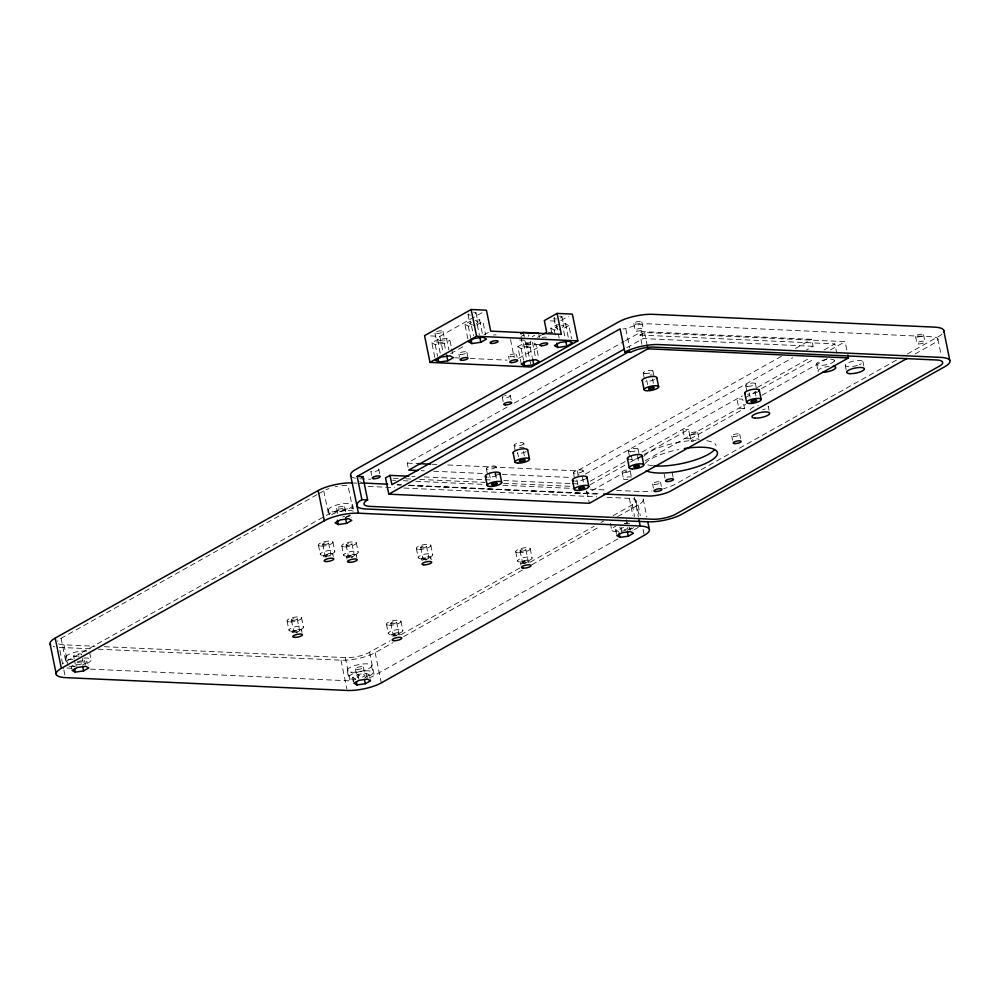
<?xml version="1.0" encoding="UTF-8"?>
<svg xmlns="http://www.w3.org/2000/svg" width="1000" height="1000" viewBox="0 0 1000 1000"><rect width="100%" height="100%" fill="white"/><g stroke="black" fill="none" stroke-linecap="round" stroke-linejoin="round"><path stroke-width="0.75" stroke-dasharray="5 3.75" d="M316.95 494.688L59.688 639.125A17.312 4.913 -11.5 0 0 57.475 641.375M341.875 485.712A17.312 4.913 -11.5 0 1 345.95 485.462L347.987 485.5L352.713 508.762L350.688 508.738A17.312 4.913 -11.5 0 0 330.138 513.288L64.425 662.387A17.312 4.913 -11.5 0 0 62.675 663.913M613.188 515.6L633.638 504.05A17.312 4.913 -11.5 0 0 631.175 498.45L604.475 497.175M638.362 527.312L634.25 529.7M430.675 335.925L439.837 336.35L482.425 312.45M434.787 357.35L431.825 342.812L437.463 339.65L446.488 338.35L449.888 340.213L451.362 347.475M467.85 338.8L464.888 324.263L470.525 321.1L473.488 335.637M431.825 342.812L435.213 344.675L444.237 343.375L449.888 340.213M476.613 324.925L482.938 321.662L485.6 334.75M450.75 353.55L464.062 346.075M484.025 334.875L489.35 331.887M532.175 336.675L534.738 335.238M560.887 320.562L568.55 316.262M521.325 364.162L517.775 346.725L523.425 343.55L532.45 342.25L535.837 344.125L538.8 358.663M551.725 332.525L550.837 328.175L556.475 325L565.513 323.7L568.9 325.575L571.562 338.65M523.288 332.388L525.65 344.025L530.913 341.075M537.487 337.388L541.425 335.175M517.775 346.725L521.175 348.587L530.2 347.287L535.837 344.125M568.9 325.575L563.25 328.738L565.325 338.913M518.763 358.263L537.4 347.8M318.312 493.925L325.4 490.025A17.312 4.913 -11.5 0 1 328.963 488.575M408.1 467.312L407.25 463.125L508.888 406.1M514.3 403.062L624.062 341.475M625.413 340.712L641.675 331.587L811.675 339.325L813.1 346.3L806.325 350.1M641.95 344.363L640.062 335.062L644.575 332.525L845.125 341.65L846.938 350.538M626.838 347.688L643.1 338.562L813.1 346.3M82.4 665.1L87.6 662.188L88.2 665.088M345.375 517.537L350.575 514.625L351.175 517.525M447.8 464.975L577.25 470.863L781.862 356.05M795.413 348.45L811.675 339.325M585.45 474.038L792.775 357.713M590.288 481.175L625.662 461.325M641.988 452.163L742.362 395.838M757.325 387.45L810.4 357.663M824 350.025L834.887 343.925L836.787 353.225M590.112 484.75L629.212 462.812M630.562 462.05L642.7 455.238M644.05 454.487L688.55 429.513L690.438 438.825L684.712 438.562L682.812 429.25L688.55 429.513M745.337 397.65L756.125 391.587M761.525 388.562L814.112 359.05M830.3 349.975L845.125 341.65M409.05 485.45L586.737 493.537L628.913 469.862M645.25 460.7L745.612 404.387M761.938 395.225L827.262 358.575M690.438 438.825L744.538 408.462L742.65 399.162L736.912 398.9L738.812 408.2L744.538 408.462M104.388 646.7L347.362 657.7A17.312 4.913 -11.5 0 0 367.912 653.15L389.975 640.837M400.863 634.738L520.638 567.525M530.163 562.175L594.125 526.287M600.938 522.463L603.663 520.938M98.188 649.163L341.012 660.2A24.762 7.037 -11.5 0 0 375.138 652.638L392.85 642.7M403.75 636.587L522.3 570.075M531.838 564.712L599.963 526.487M617.675 516.55L638.112 505.075A24.762 7.037 -11.5 0 0 641.575 497.35M896.413 360.138L675.675 484A24.762 7.037 -11.5 0 1 663.6 488.675M907.312 354.025L938.65 336.438A24.762 7.037 -11.5 0 0 942.938 333.15M915.138 353.938L935.575 342.388A17.312 4.913 -11.5 0 0 933.125 336.788L647.9 323.8A17.312 4.913 -11.5 0 0 627.35 328.363L622.987 328.988M353.562 681.762L352.675 677.4L357.887 674.475L366.213 673.275L369.338 675L370.525 680.812M616.538 534.2L615.65 529.837L619.562 527.65M365.438 677.188L369.338 675M627.112 530.363L632.312 527.438L632.913 530.35M369.087 677.85A17.312 4.913 -11.5 0 0 372.65 676.413L617.913 538.862M475.037 320.45L479.55 319.8L482.938 321.662M464.888 324.263L468.275 326.125L475.213 325.125M550.837 328.175L554.225 330.037L560.25 329.162M621.562 531.163L625.725 530.562M77.537 661.462L84.475 660.462L87.6 662.188M76.838 665.9L74.062 666.3L71.975 665.15M90.463 669.125L352.1 680.962A17.312 4.913 -11.5 0 0 354.075 680.888M550.438 320.863L556.55 321.15M640.062 335.062L834.887 343.925M548.212 332.287L552.8 332.5M519.675 339.975L525.788 340.25L529.425 358.088M525.65 344.025L540.938 344.725M454.85 357.775L459.462 357.987M470.213 358.475L507.088 360.15M407.25 463.125L418.175 463.625M432.212 464.263L436.887 464.475M421.15 470.675L424.275 470.812M433.625 471.238L485.1 473.587M494.45 474.012L500.688 474.288M502.25 474.363L570.875 477.488M411.825 476.362L414.95 476.5M424.3 476.925L483.525 479.625M485.087 479.688L491.325 479.975M503.787 480.538L570.812 483.587M572.375 483.663L578.6 483.95M393.275 478.25L399.5 478.537M405.712 478.812L411.938 479.1M419.7 479.45L485 482.425M503.663 483.275L570.513 486.312M359.8 478.75L370.7 479.237M392.488 480.238L395.6 480.375M403.387 480.725L408.062 480.938M415.838 481.3L484.325 484.412M503.013 485.262L573.05 488.45M590.175 489.225L607.3 490M616.638 490.425L641.538 491.562A24.762 7.037 -11.5 0 0 652.062 491.012M397.013 484.613L401.675 484.825M409.45 485.188L600.65 493.888M352.3 482.962L356.975 483.175M358.525 483.25L363.2 483.462M397.45 485.012L400.562 485.163M408.338 485.513L599.8 494.225M368.188 486.425L394.613 487.625M403.95 488.05L596.7 496.812M58.525 643.763A17.312 4.913 -11.5 0 0 62.138 644.725L95.062 646.275M59.275 647.387L90.4 648.8M71.812 668.275L66.875 667.987M615.65 529.837L618.775 531.562M352.675 677.4L355.8 679.125M937.837 338.812L941.1 354.8M923.525 334.688L924.95 341.662M915.562 336.45L916.988 343.438M862.938 361.637L863.787 365.825M845.325 365.538L846.175 369.725M834.35 360.588A9.038 2.562 -11.5 0 1 821.15 365.375A9.038 2.562 -11.5 0 1 820.925 360.887A9.038 2.562 -11.5 0 1 834.35 360.588L834.912 363.387M816.6 363.975L818.025 370.95M769.062 410.288L768.213 406.1A9.038 2.562 -11.5 0 1 762.7 409.862M755.413 383.6L756.363 388.263M755.025 391.587L755.913 395.95M749.237 392.875L750.125 397.238M745.763 385.737L746.712 390.4M739.725 434.35L740.575 438.537M731.762 436.112L732.613 440.3M697.7 432.438L699.125 439.412M689.737 434.2L691.162 441.175M652.913 370.988L653.863 375.637M644.575 332.525L647.275 345.85M641.787 321.875L643.213 328.85M672.1 472.287L673.238 477.875M652.5 378.9L653.388 383.263M641.675 331.587L643.1 338.562M646.7 380.188L647.588 384.55M633.825 323.638L635.25 330.613M664.137 474.05L664.987 478.237M643.213 372.987L644.163 377.638M660.55 482.25L661.4 486.438M625.85 329.125L629.7 348.025M652.588 484.012L653.438 488.2M638.038 449L638.987 453.65M637.35 455.538L638.837 462.812M643.15 498.862L646.838 517.013M631.263 455.363L632.75 462.638M628.387 451.138L629.338 455.8M638.112 505.075L640.275 515.662M643.037 529.275L644.275 535.325M631.213 475.962L630.075 470.375A4.088 1.163 -11.5 0 0 629.312 469.95M635.887 500.475L639.15 516.462M634.35 497.287L638.35 516.95M632.238 504.9L634.6 516.538M629.35 498.3L632.9 515.75M622.112 472.15L623.538 479.125M629.487 527.175L630.075 530.075M626.312 519.612L627.137 523.688M620.862 526.912L621.75 531.275M610.375 523.375L611.8 530.35M565.513 323.7L568.462 338.25M561.962 316.675L563.85 325.988M556.475 325L557.962 332.275M558.25 333.725L559.138 338.088M553.987 318.45L555.887 327.75M583.125 470.725A4.95 1.412 -11.5 0 1 575.862 473.325A4.95 1.412 -11.5 0 1 575.8 470.863A4.95 1.412 -11.5 0 1 583.125 470.725L584.075 475.375M554.225 330.037L555.712 337.3M586.962 491.463L589.375 503.3M586.188 490.875L586.737 493.537M582.388 477.088L583.875 484.35M577.25 470.863L578.1 475.05M576.912 479.862L578.1 485.675M573.4 472.55L574.35 477.212M538.862 334.538L539.45 337.45M532.45 342.25L535.4 356.8M530.25 341.875L530.788 344.538M530.2 347.287L532.263 357.463M529.725 359.575L530.638 364.038M523.425 343.55L526.975 361M520.938 337L522.825 346.3M521.175 348.587L523.538 360.213M516.512 354.5L517.1 357.413M510.513 339.562L514.163 357.512M508.55 356.262L509.137 359.175M523.8 443.375A4.95 1.412 -11.5 0 1 516.65 446.012A4.95 1.412 -11.5 0 1 516.375 443.587A4.95 1.412 -11.5 0 1 523.8 443.375L524.75 448.025M523.4 451.35L524.288 455.712M510.3 395.65L511.15 399.837M517.562 452.425L518.45 456.788M514.087 445.275L515.025 449.925M503.188 401.6L502.337 397.413A4.088 1.163 -11.5 0 0 507.137 397.537A4.088 1.163 -11.5 0 0 510.163 395.475A4.088 1.163 -11.5 0 0 504.825 395.712M530.212 548.587L532.1 557.9M479.55 319.8L482.512 334.338M525.862 549.55L528.237 561.188M476 312.775L477.9 322.075M477.3 324.825L479.375 335M520.075 550.837L522.438 562.463M520.513 562.9L520.988 565.225M468.038 314.538L469.938 323.837M515.725 551.8L517.625 561.1M468.275 326.125L470.637 337.75M496.025 466.75A4.95 1.412 -11.5 0 1 488.775 469.363A4.95 1.412 -11.5 0 1 488.688 466.9A4.95 1.412 -11.5 0 1 496.025 466.75L496.975 471.4M495.3 473.137L496.788 480.412M466.85 352.238L467.738 356.6M489.212 472.962L490.7 480.238M486.3 468.6L487.25 473.25M458.888 354L459.475 356.912M451.662 348.938L452.837 354.75M446.488 338.35L448.862 349.975M442.938 331.325L444.837 340.625M444.237 343.375L445.725 350.637M439.837 336.35L443.188 352.8M437.463 339.65L440.425 354.188M434.975 333.088L436.875 342.388M435.213 344.675L437.587 356.3M430.825 545.262L432.713 554.562M430.775 557.425L431.25 559.75M426.475 546.225L428.85 557.863M420.688 547.513L423.05 559.138M416.35 548.475L418.237 557.775M378.812 469.425L379.663 473.612M371.7 475.387L370.85 471.2A4.088 1.163 -11.5 0 0 374.963 471.475A4.088 1.163 -11.5 0 0 378.837 469.637A4.088 1.163 -11.5 0 0 375.4 469.038M400.962 621.225L402.863 630.525M396.587 622.087L398.95 633.725M390.8 623.375L393.162 635.013M386.425 624.25L388.312 633.55M352.738 505.462A12.375 3.513 -11.5 0 1 334.363 511.912A12.375 3.513 -11.5 0 1 334.663 505.65A12.375 3.513 -11.5 0 1 352.738 505.462L353.875 511.05M356.287 542.762L358.175 552.075M356.275 555.112L356.75 557.438M375.138 652.638L381.3 682.887M344.575 506.8L345.675 512.225M351.938 543.725L354.312 555.363M369.562 652.3L374.288 675.562M371.45 665.475L372.875 672.45M346.15 545.013L348.512 556.65M346.55 556.9L347.025 559.225M336.613 508.562L337.713 513.987M341.812 545.975L343.7 555.275M366.213 673.275L367.4 679.1M363.338 667.175L364.988 675.312M328.438 509.888L329.862 516.875M323.762 490.863L328.488 514.138M332.9 541.987L334.8 551.287M357.887 674.475L358.775 678.838M332.837 554.125L333.312 556.45M355.375 668.938L357.025 677.087M328.575 542.987L330.938 554.625M322.75 544.188L325.125 555.825M345.337 657.663L350.062 680.925M347.25 670.65L348.675 677.625M318.425 545.188L320.312 554.5M341.012 660.2L346.863 688.938M301.55 617.8L303.438 627.112M301.5 629.963L301.975 632.3M297.2 618.763L299.575 630.4M291.413 620.05L293.775 631.675M287.075 621.013L288.962 630.312M89.675 652.55L91.1 659.538M84.475 660.462L85.363 664.825M82.425 658.425L83.25 662.5M73.637 656.125L74.188 658.838M74.463 660.188L75.287 664.262M71.237 666.038L71.825 668.938M63.975 644.862L68.112 665.225M65.55 657.925L66.4 662.113M61.075 638.263L65.812 661.525M59.887 650.413L63.587 668.562M63.888 670.075L65.425 677.625M542.112 337.438A4.088 1.163 -11.5 0 1 546.312 337.388M493.5 334.988A4.088 1.163 -11.5 0 1 496.138 334.95M561.45 325.487A4.088 1.163 -11.5 0 1 562.275 327.362M557.388 328.263A4.088 1.163 -11.5 0 1 557.463 326.375M476.388 321.562A4.088 1.163 -11.5 0 1 476.312 323.462M472.337 324.338A4.088 1.163 -11.5 0 1 471.512 322.463M473.6 312.275A4.088 1.163 -11.5 0 1 475.175 313.8M470.438 315.038A4.088 1.163 -11.5 0 1 468.338 313.875M528.638 334.975A4.088 1.163 -11.5 0 1 528.062 336.262M521.225 336.337A4.088 1.163 -11.5 0 1 524.438 335.025M436.562 331.7A4.088 1.163 -11.5 0 1 442.8 331.15A4.088 1.163 -11.5 0 1 438.738 333.425A4.088 1.163 -11.5 0 1 435.275 332.425M559.55 316.188A4.088 1.163 -11.5 0 1 560.375 318.062M556.4 318.95A4.088 1.163 -11.5 0 1 554.825 317.425M72.862 659.425A12.375 3.513 -11.5 0 1 68.037 654.812A12.375 3.513 -11.5 0 1 87.325 651.275M77.038 656.513A4.088 1.163 -11.5 0 1 73.713 655.7A4.088 1.163 -11.5 0 1 78.863 653.888A4.088 1.163 -11.5 0 1 81.3 655.013M79.1 656.062A4.088 1.163 -11.5 0 1 78.088 656.325M83.787 658.037A12.375 3.513 -11.5 0 1 91.188 659.987A12.375 3.513 -11.5 0 1 83.588 664.688M74.275 666.4A12.375 3.513 -11.5 0 1 69.325 666.188M633.75 527.65A12.375 3.513 -11.5 0 1 628.95 529.738M616.838 531.712A12.375 3.513 -11.5 0 1 615.875 526.213M624.738 523.725A12.375 3.513 -11.5 0 1 633.013 523.425M350.475 515.65A12.375 3.513 -11.5 0 1 344.988 517.575M331.575 514.763A12.375 3.513 -11.5 0 1 343.762 510.788A12.375 3.513 -11.5 0 1 353.787 511.587M54.837 646.875A24.762 7.037 -11.5 0 1 53.113 646.413M335.262 486.8A17.312 4.913 -11.5 0 1 337.488 486.35M355.7 679.237A12.375 3.513 -11.5 0 1 351.425 674.488A12.375 3.513 -11.5 0 1 370.688 671.112A12.375 3.513 -11.5 0 1 365 677.613M396.637 635.675A4.95 1.412 -11.5 0 1 391.325 634.925A4.95 1.412 -11.5 0 1 398.725 632.675A4.95 1.412 -11.5 0 1 398.975 634.975M293.675 632.725A4.95 1.412 -11.5 0 1 294.113 630.3A4.95 1.412 -11.5 0 1 301.438 629.862A4.95 1.412 -11.5 0 1 295.988 632.587M422.95 560.188A4.95 1.412 -11.5 0 1 423.387 557.762A4.95 1.412 -11.5 0 1 430.712 557.312A4.95 1.412 -11.5 0 1 425.262 560.05M326.213 556.888A4.95 1.412 -11.5 0 1 324.15 555.087A4.95 1.412 -11.5 0 1 331.863 553.625A4.95 1.412 -11.5 0 1 329.925 556.188M348.938 557.7A4.95 1.412 -11.5 0 1 348.325 555.475A4.95 1.412 -11.5 0 1 356 554.675A4.95 1.412 -11.5 0 1 351.362 557.45M396.4 635.15A2.975 0.85 -11.5 0 1 393.288 634.612A2.975 0.85 -11.5 0 1 398.062 633.362A2.975 0.85 -11.5 0 1 397.137 634.963M358.525 677.588A4.088 1.163 -11.5 0 1 358.9 675.588A4.088 1.163 -11.5 0 1 364.938 675.225A4.088 1.163 -11.5 0 1 360.438 677.475M627.537 522.762A12.375 3.513 -11.5 0 1 624.513 523.612M627.712 527.5A4.088 1.163 -11.5 0 1 625.15 529.55A4.088 1.163 -11.5 0 1 620.062 529.612A4.088 1.163 -11.5 0 1 623.513 527.55M344.65 516.325A4.088 1.163 -11.5 0 1 342.725 516.9M525.913 563.138A4.95 1.412 -11.5 0 1 520.6 562.375A4.95 1.412 -11.5 0 1 528 560.125A4.95 1.412 -11.5 0 1 528.25 562.425M757.738 391.912A7.425 2.112 -11.5 0 1 747.5 394.188M640.4 457.287A7.425 2.112 -11.5 0 1 630.175 459.588M654.525 379.588A7.425 2.112 -11.5 0 1 645.7 381.512M526.087 451.562A7.425 2.112 -11.5 0 1 517.487 453.812M585.413 478.875A7.425 2.112 -11.5 0 1 575.175 481.15M496.95 475.562A7.425 2.112 -11.5 0 1 488.075 477.188M649.963 375.062A4.95 1.412 -11.5 0 1 652.212 374.963M577.913 475.15A4.95 1.412 -11.5 0 1 579.175 474.862M519.725 447.575A4.95 1.412 -11.5 0 1 524.012 447.45M693.562 441.675A4.088 1.163 -11.5 0 1 691.45 440.513A4.088 1.163 -11.5 0 1 696.725 438.913A4.088 1.163 -11.5 0 1 698.825 440.075M628 479.325A4.088 1.163 -11.5 0 1 623.6 479.212A4.088 1.163 -11.5 0 1 626.362 477.325A4.088 1.163 -11.5 0 1 631.237 477.113M645.062 463.475A37.763 10.725 -11.5 0 1 678.737 449.538M652.638 465.75A37.763 10.725 -11.5 0 1 647.8 464.862M643.637 456.488A37.763 10.725 -11.5 0 1 696.062 440.275M706.712 440.737A37.763 10.725 -11.5 0 1 716.038 445.763M630.062 470.688A4.088 1.163 -11.5 0 1 625.188 472.587A4.088 1.163 -11.5 0 1 622.288 471.6A4.088 1.163 -11.5 0 1 627.675 469.875M750.6 410A9.038 2.562 -11.5 0 1 758.35 405.65M355.375 478.237A24.762 7.037 -11.5 0 1 352.262 477.175M362.638 482.825A17.312 4.913 -11.5 0 1 359.787 481.6M818.363 371.562A9.038 2.562 -11.5 0 1 829.062 366.325M502.638 396.75A4.088 1.163 -11.5 0 1 503.162 396.388M857.425 365.4A9.038 2.562 -11.5 0 1 845.275 365.087A9.038 2.562 -11.5 0 1 858.312 360.5A9.038 2.562 -11.5 0 1 859.438 364.688M510.05 356.775A4.088 1.163 -11.5 0 0 516.5 354.812A4.088 1.163 -11.5 0 0 511.037 354.562A4.088 1.163 -11.5 0 0 510.05 356.775M460.387 354.513A4.088 1.163 -11.5 0 0 466.838 352.55A4.088 1.163 -11.5 0 0 461.375 352.3A4.088 1.163 -11.5 0 0 460.387 354.513M524.325 346.812A4.088 1.163 -11.5 0 0 530.775 344.85A4.088 1.163 -11.5 0 0 525.312 344.6A4.088 1.163 -11.5 0 0 524.325 346.812M438.375 342.9A4.088 1.163 -11.5 0 0 444.825 340.938A4.088 1.163 -11.5 0 0 439.363 340.688A4.088 1.163 -11.5 0 0 438.375 342.9M338.113 509.075A4.088 1.163 -11.5 0 0 344.562 507.113A4.088 1.163 -11.5 0 0 339.1 506.863A4.088 1.163 -11.5 0 0 338.113 509.075M390.812 634.55A7.425 2.112 -11.5 0 0 402.75 631.112A7.425 2.112 -11.5 0 0 393.2 630.45A7.425 2.112 -11.5 0 0 390.812 634.55M291.7 631.237A7.425 2.112 -11.5 0 0 303.425 627.675A7.425 2.112 -11.5 0 0 293.5 627.225A7.425 2.112 -11.5 0 0 291.7 631.237M420.975 558.7A7.425 2.112 -11.5 0 0 432.7 555.138A7.425 2.112 -11.5 0 0 422.775 554.688A7.425 2.112 -11.5 0 0 420.975 558.7M520.35 562.025A7.425 2.112 -11.5 0 0 532.075 558.462A7.425 2.112 -11.5 0 0 522.15 558.013A7.425 2.112 -11.5 0 0 520.35 562.025M346.438 556.213A7.425 2.112 -11.5 0 0 358.162 552.638A7.425 2.112 -11.5 0 0 348.237 552.188A7.425 2.112 -11.5 0 0 346.438 556.213M323.05 555.425A7.425 2.112 -11.5 0 0 334.775 551.85A7.425 2.112 -11.5 0 0 324.85 551.4A7.425 2.112 -11.5 0 0 323.05 555.425M294.875 632.05A2.975 0.85 -11.5 0 0 299.562 630.625A2.975 0.85 -11.5 0 0 295.587 630.438A2.975 0.85 -11.5 0 0 294.875 632.05M424.15 559.513A2.975 0.85 -11.5 0 0 428.837 558.088A2.975 0.85 -11.5 0 0 424.862 557.9A2.975 0.85 -11.5 0 0 424.15 559.513M326.112 556.225A2.975 0.85 -11.5 0 0 330.887 554.85A2.975 0.85 -11.5 0 0 327.088 554.587A2.975 0.85 -11.5 0 0 326.112 556.225M349.613 557.013A2.975 0.85 -11.5 0 0 354.3 555.588A2.975 0.85 -11.5 0 0 350.325 555.413A2.975 0.85 -11.5 0 0 349.613 557.013M321.15 546.112A7.425 2.112 -11.5 0 0 332.875 542.55A7.425 2.112 -11.5 0 0 322.95 542.1A7.425 2.112 -11.5 0 0 321.15 546.112M521.163 551.2A2.975 0.85 -11.5 0 0 525.85 549.775A2.975 0.85 -11.5 0 0 521.888 549.6A2.975 0.85 -11.5 0 0 521.163 551.2M523.538 562.837A2.975 0.85 -11.5 0 0 528.225 561.413A2.975 0.85 -11.5 0 0 524.25 561.225A2.975 0.85 -11.5 0 0 523.538 562.837M292.5 620.413A2.975 0.85 -11.5 0 0 297.2 618.987A2.975 0.85 -11.5 0 0 293.225 618.812A2.975 0.85 -11.5 0 0 292.5 620.413M323.75 544.587A2.975 0.85 -11.5 0 0 328.525 543.225A2.975 0.85 -11.5 0 0 324.712 542.95A2.975 0.85 -11.5 0 0 323.75 544.587M391.887 623.75A2.975 0.85 -11.5 0 0 396.575 622.312A2.975 0.85 -11.5 0 0 392.612 622.137A2.975 0.85 -11.5 0 0 391.887 623.75M347.25 545.388A2.975 0.85 -11.5 0 0 351.938 543.95A2.975 0.85 -11.5 0 0 347.962 543.775A2.975 0.85 -11.5 0 0 347.25 545.388M388.925 625.25A7.425 2.112 -11.5 0 0 400.85 621.8A7.425 2.112 -11.5 0 0 391.3 621.15A7.425 2.112 -11.5 0 0 388.925 625.25M289.8 621.938A7.425 2.112 -11.5 0 0 301.525 618.362A7.425 2.112 -11.5 0 0 291.6 617.913A7.425 2.112 -11.5 0 0 289.8 621.938M419.075 549.4A7.425 2.112 -11.5 0 0 430.8 545.825A7.425 2.112 -11.5 0 0 420.875 545.375A7.425 2.112 -11.5 0 0 419.075 549.4M421.788 547.875A2.975 0.85 -11.5 0 0 426.475 546.45A2.975 0.85 -11.5 0 0 422.5 546.275A2.975 0.85 -11.5 0 0 421.788 547.875M518.462 552.725A7.425 2.112 -11.5 0 0 530.188 549.15A7.425 2.112 -11.5 0 0 520.262 548.7A7.425 2.112 -11.5 0 0 518.462 552.725M76.787 664.775A4.088 1.163 -11.5 0 0 83.238 662.812A4.088 1.163 -11.5 0 0 77.787 662.562A4.088 1.163 -11.5 0 0 76.787 664.775M351.6 672.262A12.375 3.513 -11.5 0 0 371.337 666.425A12.375 3.513 -11.5 0 0 355.138 665.487A12.375 3.513 -11.5 0 0 351.6 672.262M356.875 669.45A4.088 1.163 -11.5 0 0 363.325 667.487A4.088 1.163 -11.5 0 0 357.863 667.237A4.088 1.163 -11.5 0 0 356.875 669.45M344.538 546.9A7.425 2.112 -11.5 0 0 356.262 543.337A7.425 2.112 -11.5 0 0 346.337 542.875A7.425 2.112 -11.5 0 0 344.538 546.9M644.862 373.663A4.95 1.412 -11.5 0 0 652.825 371.375A4.95 1.412 -11.5 0 0 646.5 370.925A4.95 1.412 -11.5 0 0 644.862 373.663M747.588 386.362A4.95 1.412 -11.5 0 0 755.4 383.975A4.95 1.412 -11.5 0 0 748.787 383.675A4.95 1.412 -11.5 0 0 747.588 386.362M630.212 451.763A4.95 1.412 -11.5 0 0 638.025 449.375A4.95 1.412 -11.5 0 0 631.413 449.075A4.95 1.412 -11.5 0 0 630.212 451.763M733.263 436.625A4.088 1.163 -11.5 0 0 739.712 434.663A4.088 1.163 -11.5 0 0 734.25 434.412A4.088 1.163 -11.5 0 0 733.263 436.625M691.237 434.712A4.088 1.163 -11.5 0 0 697.688 432.75A4.088 1.163 -11.5 0 0 692.237 432.5A4.088 1.163 -11.5 0 0 691.237 434.712M636.75 331.125A4.088 1.163 -11.5 0 0 643.2 329.162A4.088 1.163 -11.5 0 0 637.737 328.913A4.088 1.163 -11.5 0 0 636.75 331.125M918.487 343.938A4.088 1.163 -11.5 0 0 924.938 341.975A4.088 1.163 -11.5 0 0 919.475 341.725A4.088 1.163 -11.5 0 0 918.487 343.938M635.325 324.137A4.088 1.163 -11.5 0 0 641.775 322.175A4.088 1.163 -11.5 0 0 636.312 321.938A4.088 1.163 -11.5 0 0 635.325 324.137M654.087 484.525A4.088 1.163 -11.5 0 0 660.537 482.562A4.088 1.163 -11.5 0 0 655.075 482.312A4.088 1.163 -11.5 0 0 654.087 484.525M917.062 336.962A4.088 1.163 -11.5 0 0 923.512 335A4.088 1.163 -11.5 0 0 918.05 334.75A4.088 1.163 -11.5 0 0 917.062 336.962"/><path stroke-width="1.5" d="M361.637 477.463L362.875 476.688L367.612 499.95L366.362 500.725A17.312 4.913 -11.5 0 0 368.825 506.325L654.05 519.3A17.312 4.913 -11.5 0 0 674.6 514.75L940.312 365.65A17.312 4.913 -11.5 0 0 937.862 360.05L652.638 347.075A17.312 4.913 -11.5 0 0 632.087 351.625L630.588 352.388L624.862 352.125L620.125 328.862L357.15 476.425L361.887 499.688A24.762 7.037 -11.5 0 0 365.962 508.988L647.7 521.812A24.762 7.037 -11.5 0 0 681.825 514.237L944.8 366.688A24.762 7.037 -11.5 0 0 940.725 357.388L658.988 344.562A24.762 7.037 -11.5 0 0 624.862 352.125M557.1 313.425L561.362 334.363L490.688 331.138L486.425 310.2L471.138 309.513L424.562 335.65L430 362.4L531.237 367.013L577.825 340.875L572.375 314.113L557.1 313.425L544.325 320.588L546.688 332.225L542.75 334.438M430 362.4L476.587 336.262L577.825 340.875M447.788 360.825L453.438 357.663L450.037 355.788L441.012 357.088L435.375 360.262L438.762 362.125L447.788 360.825L446.613 355M480.85 342.275L486.488 339.113L483.1 337.238L474.075 338.537L468.438 341.7L471.825 343.575L480.85 342.275L479.963 337.912M520.725 333.825L523.288 332.388L538.562 333.088M533.75 364.738L539.388 361.562L536 359.7L526.975 361L521.325 364.162L524.725 366.037L533.75 364.738L532.562 358.913M566.8 346.188L572.45 343.013L569.062 341.15L560.025 342.45L554.388 345.613L557.775 347.488L566.8 346.188L565.913 341.825M50.75 645.113A24.762 7.037 -11.5 0 1 55.2 638.088L318.175 490.525A24.762 7.037 -11.5 0 1 352.3 482.962M408.713 476.213L390.012 475.363L385.5 477.9L388.812 494.175L589.375 503.3L848.438 357.938L847.837 354.975M624.125 349.212L408.675 470.112L418.025 470.538M61.35 668.325L324.325 520.763A24.762 7.037 -11.5 0 1 358.462 513.2L640.2 526.025A24.762 7.037 -11.5 0 1 644.275 535.325L381.3 682.887A24.762 7.037 -11.5 0 1 347.163 690.45L65.425 677.625A24.762 7.037 -11.5 0 1 61.35 668.325L55.2 638.088M629.725 351.225L391.9 484.675L390.012 475.363M388.812 494.175L647.887 348.812L848.438 357.938M83.588 670.913L88.787 668L85.662 666.275L77.325 667.475L72.125 670.4L75.25 672.113L83.588 670.913L82.7 666.562M346.562 523.362L351.763 520.438L348.638 518.713L340.3 519.913L335.1 522.837L338.225 524.562L346.562 523.362L345.675 519M906.963 358.512L669.862 491.488A17.312 4.913 -11.5 0 1 649.312 496.037L603.763 494.025M365.325 683.737L370.525 680.812L367.4 679.1L359.062 680.3L353.862 683.213L356.987 684.938L365.325 683.737L364.438 679.375M628.3 536.175L633.5 533.25L630.375 531.538L622.038 532.737L616.838 535.65L619.963 537.375L628.3 536.175L627.413 531.812M418.175 463.625L430.65 464.188M357.15 476.425L362.875 476.688M387.688 484.188L364.087 483.062M361.887 499.688L367.612 499.95M943.675 330.225L949.825 360.462M759.25 390.05L761.15 399.35M744.775 393.263L746.663 402.562M656.775 377.663L658.662 386.962A7.425 2.112 -11.5 0 1 647.588 390.812A7.425 2.112 -11.5 0 1 647.875 387.038A7.425 2.112 -11.5 0 1 658.662 386.962M647.275 345.85L647.887 348.812M642.2 380.275L644.087 389.588M641.862 455.425L643.763 464.738M647.763 521.55L649.3 529.113M627.4 458.675L629.3 467.975M638.962 519.975L640.2 526.025M619.075 533.013L619.963 537.375M586.925 477.013L588.812 486.312M556.888 343.125L557.775 347.488M572.45 480.225L574.338 489.525M523.837 361.675L524.725 366.037M527.6 449.7L529.487 459M513.125 452.912L515.013 462.212M471.138 309.513L476.587 336.262M499.825 473.05L501.712 482.35M470.938 339.212L471.825 343.575M485.35 476.262L487.238 485.562M438.175 359.212L438.762 362.125M350.7 475.662L358.462 513.2M337.337 520.2L338.225 524.562M318.175 490.525L324.325 520.763M356.4 682.025L356.987 684.938M74.662 669.212L75.25 672.113M50.175 644.3L56.325 674.55M351.287 476.475A24.762 7.037 -11.5 0 1 355.725 469.45L618.7 321.887A24.762 7.037 -11.5 0 1 652.837 314.325L934.575 327.137A24.762 7.037 -11.5 0 1 943.6 332.113M745.238 393.713A7.425 2.112 -11.5 0 1 752.1 389.487A7.425 2.112 -11.5 0 1 758.713 391.25M628.837 459.438A7.425 2.112 -11.5 0 1 633.713 455.087A7.425 2.112 -11.5 0 1 641.363 456.625M642.4 380.8A7.425 2.112 -11.5 0 1 649.65 376.788A7.425 2.112 -11.5 0 1 656.475 378.263M513.587 453.363A7.425 2.112 -11.5 0 1 519.5 449.338A7.425 2.112 -11.5 0 1 527.575 450.262M573.85 480.988A7.425 2.112 -11.5 0 1 578.825 476.637A7.425 2.112 -11.5 0 1 586.388 478.212M486.75 477.025A7.425 2.112 -11.5 0 1 491.725 472.675A7.425 2.112 -11.5 0 1 499.288 474.25M684.275 448.55A37.763 10.725 -11.5 0 1 717.425 452.562A37.763 10.725 -11.5 0 1 688.825 469.212A37.763 10.725 -11.5 0 1 646.213 470.712M714.388 449.825A37.763 10.725 -11.5 0 1 654.025 465.887M833.075 366.238A9.038 2.562 -11.5 0 1 834.013 369.5A9.038 2.562 -11.5 0 1 822.575 372.35M461.575 360.325A4.088 1.163 -11.5 0 0 468.025 358.363A4.088 1.163 -11.5 0 0 462.562 358.125A4.088 1.163 -11.5 0 0 461.575 360.325M541.287 345.725A4.088 1.163 -11.5 0 0 547.737 343.762A4.088 1.163 -11.5 0 0 542.275 343.512A4.088 1.163 -11.5 0 0 541.287 345.725M511.238 362.587A4.088 1.163 -11.5 0 0 517.688 360.625A4.088 1.163 -11.5 0 0 512.225 360.375A4.088 1.163 -11.5 0 0 511.238 362.587M491.625 343.462A4.088 1.163 -11.5 0 0 498.075 341.5A4.088 1.163 -11.5 0 0 492.612 341.25A4.088 1.163 -11.5 0 0 491.625 343.462M394 640.7A4.95 1.412 -11.5 0 0 401.812 638.325A4.95 1.412 -11.5 0 0 395.2 638.025A4.95 1.412 -11.5 0 0 394 640.7M294.613 637.375A4.95 1.412 -11.5 0 0 302.438 635A4.95 1.412 -11.5 0 0 295.812 634.7A4.95 1.412 -11.5 0 0 294.613 637.375M423.888 564.837A4.95 1.412 -11.5 0 0 431.712 562.463A4.95 1.412 -11.5 0 0 425.087 562.163A4.95 1.412 -11.5 0 0 423.888 564.837M326.05 561.562A4.95 1.412 -11.5 0 0 333.8 559.15A4.95 1.412 -11.5 0 0 327.075 558.913A4.95 1.412 -11.5 0 0 326.05 561.562M349.888 562.35A4.95 1.412 -11.5 0 0 357.225 559.763A4.95 1.412 -11.5 0 0 349.975 559.85A4.95 1.412 -11.5 0 0 349.888 562.35M523.275 568.162A4.95 1.412 -11.5 0 0 531.1 565.788A4.95 1.412 -11.5 0 0 524.475 565.487A4.95 1.412 -11.5 0 0 523.275 568.162M752.1 401.975A2.975 0.85 -11.5 0 0 756.787 400.538A2.975 0.85 -11.5 0 0 752.825 400.363A2.975 0.85 -11.5 0 0 752.1 401.975M749.4 403.488A7.425 2.112 -11.5 0 0 761.125 399.925A7.425 2.112 -11.5 0 0 751.2 399.462A7.425 2.112 -11.5 0 0 749.4 403.488M634.725 467.362A2.975 0.85 -11.5 0 0 639.412 465.938A2.975 0.85 -11.5 0 0 635.45 465.763A2.975 0.85 -11.5 0 0 634.725 467.362M632.075 468.888A7.425 2.112 -11.5 0 0 643.75 465.3A7.425 2.112 -11.5 0 0 633.763 464.888A7.425 2.112 -11.5 0 0 632.075 468.888M649.575 389.288A2.975 0.85 -11.5 0 0 654.262 387.85A2.975 0.85 -11.5 0 0 650.288 387.675A2.975 0.85 -11.5 0 0 649.575 389.288M520.788 461.625A2.975 0.85 -11.5 0 0 525.175 460.075A2.975 0.85 -11.5 0 0 520.8 460.138A2.975 0.85 -11.5 0 0 520.788 461.625M517.75 463.137A7.425 2.112 -11.5 0 0 529.475 459.575A7.425 2.112 -11.5 0 0 519.55 459.125A7.425 2.112 -11.5 0 0 517.75 463.137M579.837 488.938A2.975 0.85 -11.5 0 0 584.475 487.488A2.975 0.85 -11.5 0 0 580.425 487.35A2.975 0.85 -11.5 0 0 579.837 488.938M492.675 484.975A2.975 0.85 -11.5 0 0 497.362 483.537A2.975 0.85 -11.5 0 0 493.387 483.363A2.975 0.85 -11.5 0 0 492.675 484.975M489.975 486.488A7.425 2.112 -11.5 0 0 501.688 482.925A7.425 2.112 -11.5 0 0 491.763 482.463A7.425 2.112 -11.5 0 0 489.975 486.488M577.075 490.45A7.425 2.112 -11.5 0 0 588.8 486.887A7.425 2.112 -11.5 0 0 578.875 486.425A7.425 2.112 -11.5 0 0 577.075 490.45M734.688 443.6A4.088 1.163 -11.5 0 0 741.137 441.637A4.088 1.163 -11.5 0 0 735.675 441.388A4.088 1.163 -11.5 0 0 734.688 443.6M667.062 481.55A4.088 1.163 -11.5 0 0 673.512 479.588A4.088 1.163 -11.5 0 0 668.05 479.338A4.088 1.163 -11.5 0 0 667.062 481.55M755.337 418.1A9.038 2.562 -11.5 0 0 769.613 413.762A9.038 2.562 -11.5 0 0 757.525 413.212A9.038 2.562 -11.5 0 0 755.337 418.1M505.262 404.9A4.088 1.163 -11.5 0 0 511.712 402.938A4.088 1.163 -11.5 0 0 506.25 402.688A4.088 1.163 -11.5 0 0 505.262 404.9M373.775 478.688A4.088 1.163 -11.5 0 0 380.225 476.725A4.088 1.163 -11.5 0 0 374.762 476.475A4.088 1.163 -11.5 0 0 373.775 478.688M655.512 491.5A4.088 1.163 -11.5 0 0 661.963 489.538A4.088 1.163 -11.5 0 0 656.5 489.288A4.088 1.163 -11.5 0 0 655.512 491.5M850.062 373.65A9.038 2.562 -11.5 0 0 864.325 369.3A9.038 2.562 -11.5 0 0 852.25 368.75A9.038 2.562 -11.5 0 0 850.062 373.65"/></g></svg>
